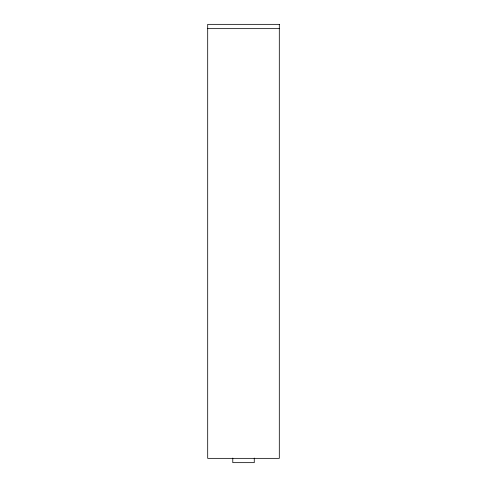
<?xml version="1.0" encoding="UTF-8"?>
<svg xmlns="http://www.w3.org/2000/svg" width="487" height="487" viewBox="0 0 487 487"><rect width="100%" height="100%" fill="white"/><g stroke="black" fill="none" stroke-linecap="round" stroke-linejoin="round"><path stroke-width="0.73" d="M207.693 28.648L279.307 28.648M254.263 458.084L254.263 462.65L232.78 462.65L232.78 458.084M279.307 24.35L207.693 24.35L207.693 458.352L279.307 458.352L279.307 24.35"/></g></svg>
